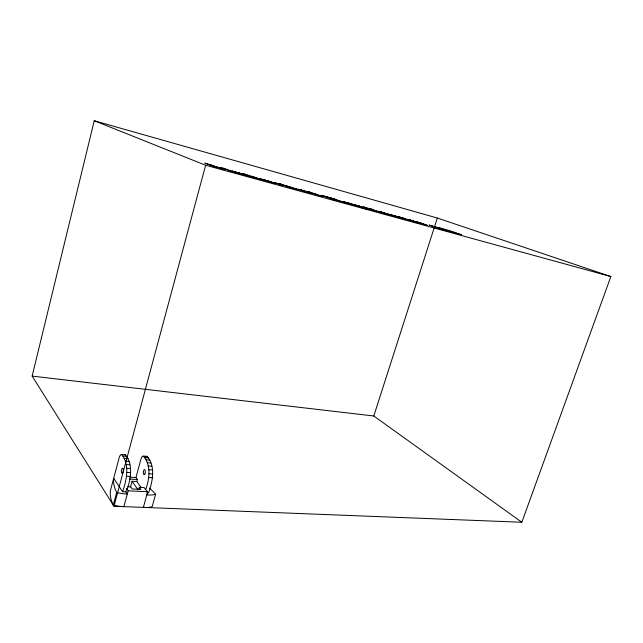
<?xml version="1.0" encoding="UTF-8"?>
<svg xmlns="http://www.w3.org/2000/svg" width="643" height="643" viewBox="0 0 643 643"><rect width="100%" height="100%" fill="white"/><g stroke="black" fill="none" stroke-linecap="round" stroke-linejoin="round"><path stroke-width="0.96" d="M125.875 491.847L122.588 491.686L113.69 478.304A113.915 45.203 15.8 0 0 116.664 492.425A17.369 6.96 12.5 0 0 127.298 493.969L125.875 491.847L126.727 488.688L127.274 488.712C131.076 478.448 133.077 463.45 125.184 454.714A6.133 2.291 -83.9 0 0 124.702 454.898M122.588 491.686C126.591 480.53 130.039 464.262 121.423 454.44A6.149 2.275 -83.8 0 0 119.204 457.647L110.403 490.601A113.61 46.658 15.7 0 0 113.264 505.109A17.321 7.177 12.3 0 0 123.882 506.596L128.158 490.794L126.727 488.688M32.15 376.099L94.24 120.747L437.336 218.025L610.85 276.554L521.835 522.253L113.972 506.242L32.15 376.099L373.792 415.997L521.835 522.253M113.264 505.109L116.664 492.425M113.972 506.242L205.631 165.243L94.24 120.747M130.553 486.904L132.08 481.269L136.814 481.527L141.138 487.635M136.814 481.527L137.369 479.493L135.954 477.516L140.938 459.182A6.06 2.363 -84.1 0 1 143.212 456.024C151.314 464.543 149.554 479.469 145.631 489.653L147.657 491.766L143.365 507.359A16.999 7.001 13.1 0 0 152.166 506.668L155.598 494.298A133.214 55.885 9.7 0 0 149.53 488.101M138.711 489.669L139.354 487.33L144.153 487.579L145.631 489.653M145.865 456.9A6.044 2.379 -84.1 0 1 146.869 456.297C155.847 465.685 152.688 482.009 148.501 492.948L146.901 492.868M373.792 415.997L437.336 218.025M273.082 182.781L264.506 180.233L275.678 183.504L260.608 178.907L274.633 183.03M128.158 490.794L147.657 491.766M127.812 486.727L130.746 486.88L132.177 488.961L140.817 489.403L139.354 487.33M129.356 479.035L137.369 479.493M129.966 477.162L135.954 477.516M126.759 476.23L130.593 476.455M148.959 477.54L152.688 477.765M126.792 472.412L130.617 472.645M148.951 473.77L152.672 474.004M126.55 468.305L130.368 468.554M148.67 469.728L152.383 469.961M126.044 464.527L129.854 464.785M148.107 465.998L151.812 466.247M125.289 461.184L129.09 461.441M147.295 462.695L150.984 462.944M124.308 458.338L128.102 458.604M146.25 459.89L149.932 460.147M123.134 456.08L126.912 456.353M145.005 457.655L148.678 457.92M121.889 454.521L125.658 454.794M143.694 456.104L147.36 456.377M399.263 217.591L400.428 217.824L394.553 216.112L406.038 219.536L389.136 214.264L394.167 215.678M308.061 192.482L310.119 192.956L305.546 191.284M365.915 208.412L367.474 208.774L358.223 205.832L362.805 207.496M410.218 220.597L411.962 221.168L410.853 220.774M205.631 165.243L610.85 276.554M330.623 197.915L324.948 196.356L336.233 199.732L321.42 195.271L331.844 199.113L334.207 199.756L329.674 198.092L346.183 203.059L331.225 197.98M399.078 217.639L392.15 215.413L397.358 216.699L395.244 215.992M347.767 202.883L345.058 202.191L352.501 204.386L342.679 201.532L356.969 205.889L346.673 202.875L350.258 204.064M364.87 208.115L369.918 209.497L353.698 204.434L366.799 209.015L362.692 207.52L364.669 208.139M410.652 220.814L403.032 218.13M351.07 204.305L354.51 205.125M307.587 192.45L297.765 189.146L305.184 191.075M383.646 212.704L378.14 211.25L391.78 215.526L380.463 211.957L388.34 214.207L384.426 213.026M363.834 207.81L366.004 208.533M413.232 220.879L407.22 219.271L421.133 223.611L409.446 219.962L418.906 222.952L413.843 221.144M409.414 220.469L398.483 216.779L399.6 217.181M348.691 203.067L355.651 205.35M403.7 218.218L404.817 218.62L397.744 216.394L400.002 217.205M314.748 193.688L315.769 194.065L308.455 191.759L310.521 192.522M313.72 193.503L322.304 196.485L308.769 192.04L309.789 192.418M132.08 481.269L137.964 489.677M155.598 494.298A17.048 6.784 13.2 0 1 146.797 494.893M440.728 228.611L438.012 228.169L447.528 230.958L437.698 228.249L435.793 227.485L438.373 227.944L429.074 225.074L440.728 228.611M312.578 193.656L300.257 189.854L312.578 193.656M298.609 189.806L289.189 187.37L279.263 183.633L298.609 189.806M278.467 183.85L283.049 185.674L273.58 182.331L281.296 184.573L278.467 183.85M234.494 171.689L231.85 170.934L250.095 176.608L234.076 171.898L241.471 173.731L234.494 171.689M263.3 179.646L271.314 182.009L263.3 179.646M420.562 222.904L427.563 225.46L417.355 221.988L420.53 222.976M286.665 186.092L296.158 189.122L286.665 186.092M236.97 172.702L243.89 174.711L236.97 172.702M253.808 176.873L242.966 173.618L252.361 177.227L254.66 177.862L252.048 176.857L264.104 180.458L253.808 176.873M216.353 167.317L204.868 163.097L222.165 168.747L220.308 167.357L224.126 168.418L233.24 171.962L223.025 168.265L224.921 169.672L208.79 164.343L216.353 167.317M376.573 211.426L363.673 206.933L376.573 211.426M381.58 212.801L371.574 209.361L381.58 212.801M451.225 231.978L437.57 227.325L449.545 230.636L461.489 234.799L450.381 231.376L451.225 231.978M370.609 208.846L368.608 208.292L372.104 209.385L370.609 208.846M122.869 472.597A2.572 0.956 -84.1 0 0 122.821 468.313A2.572 0.956 -84.1 0 0 121.366 471.448A2.572 0.956 -84.1 0 0 122.869 472.597M144.884 473.939A2.532 0.989 -84.3 0 0 144.796 469.72A2.532 0.989 -84.3 0 0 143.317 472.806A2.532 0.989 -84.3 0 0 144.884 473.939"/></g></svg>
